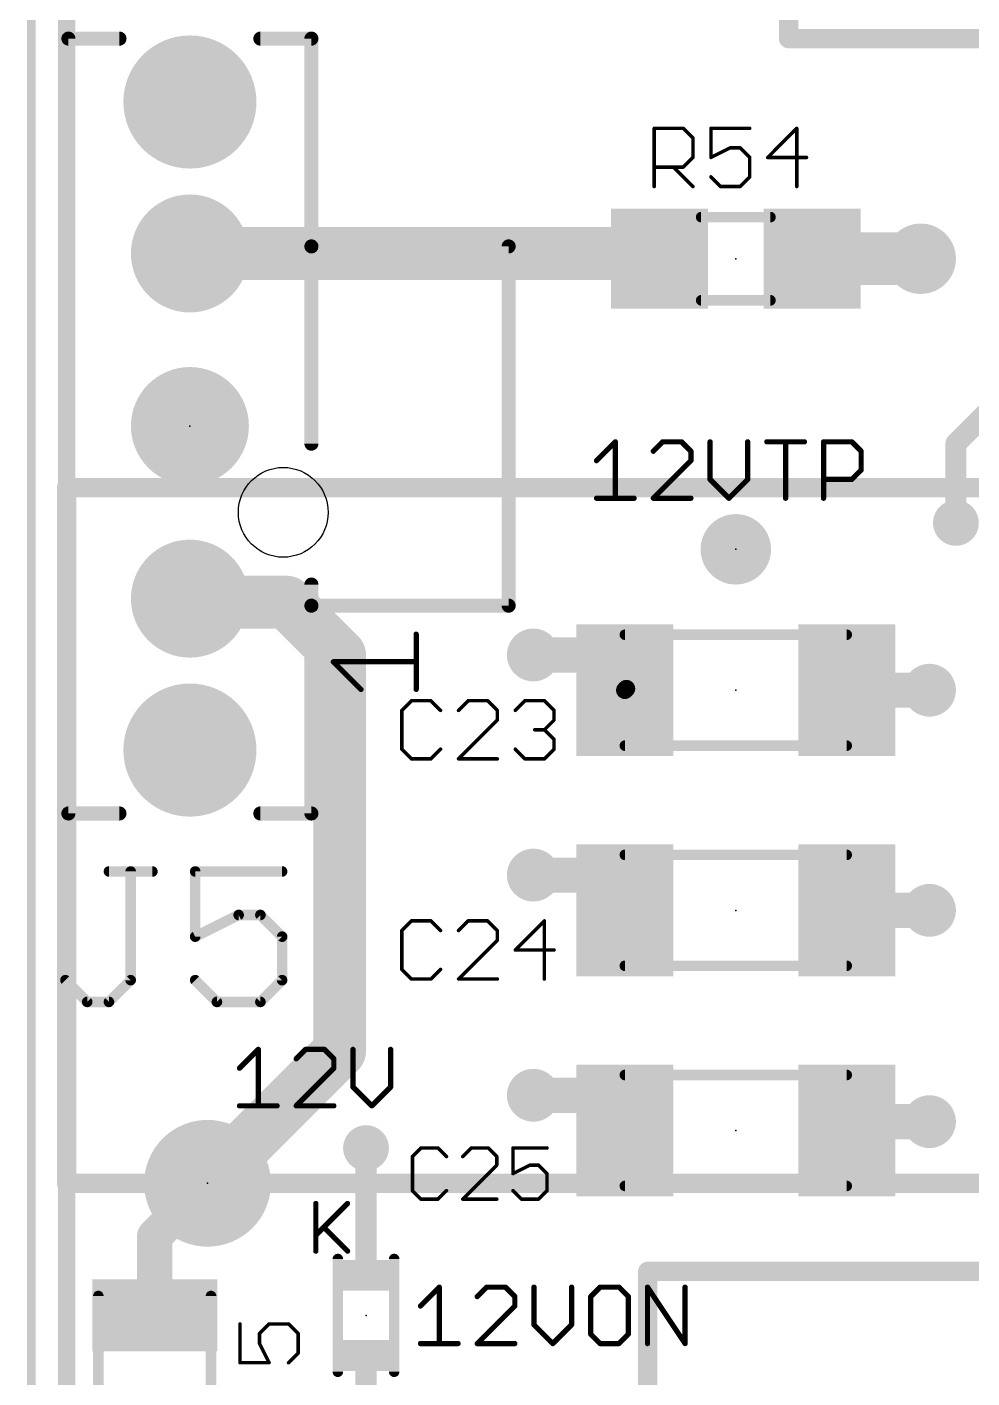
# Model space of a CAD drawing. Extents: x -19 to 124, y 0 to 88.
# Drawn here: x -0.06 to 13.57, y 31.48 to 50.97 of the extents above; entities that cross this region are included whole.
import ezdxf

# ---------------------------------------------------------------- set-up
doc = ezdxf.new("R2010")
doc.units = 0
for name, color, linetype in [('1', 12, 'CONTINUOUS'), ('15', 21, 'CONTINUOUS'), ('17', 110, 'CONTINUOUS'), ('18', 110, 'CONTINUOUS'), ('2', 110, 'CONTINUOUS'), ('20', 53, 'CONTINUOUS'), ('21', 253, 'CONTINUOUS'), ('23', 53, 'CONTINUOUS'), ('25', 253, 'CONTINUOUS')]:
    doc.layers.add(name, color=color, linetype=linetype)

# ---------------------------------------------------------------- blocks, each defined once
blk = doc.blocks.new('ROUNDP')
at = {"const_width": 0.5}
blk.add_lwpolyline([(0, -0.25, 1), (0, 0.25, 1), (0, -0.25)], format="xyb", dxfattribs=at)
blk = doc.blocks.new('RECT')
blk.add_solid([(-0.5, -0.5), (0.5, -0.5), (-0.5, 0.5), (0.5, 0.5)])
blk = doc.blocks.new('ROUNDV')
at = {"const_width": 0.5}
blk.add_lwpolyline([(0, -0.25, 1), (0, 0.25, 1), (0, -0.25)], format="xyb", dxfattribs=at)

msp = doc.modelspace()

# ---------------------------------------------------------------- linework, layer by layer
at = {"layer": '1'}
for points, const_width in [([(9.0678, 47.7012), (2.286, 47.7012)], 0.762), ([(9.06, 47.625), (9.0678, 47.625)], 0.762), ([(9.0678, 47.625), (9.0678, 47.7012)], 0.762), ([(11.26, 47.625), (12.827, 47.625)], 0.762), ([(14.388, 46.011), (13.335, 44.958)], 0.3048), ([(13.335, 44.958), (13.335, 43.815)], 0.3048), ([(2.3368, 42.672), (2.286, 42.7228)], 0.762), ([(3.683, 42.672), (2.3368, 42.672)], 0.762), ([(4.445, 41.91), (3.683, 42.672)], 0.762), ([(4.445, 36.195), (4.445, 41.91)], 0.762), ([(8.052, 41.91), (7.239, 41.91)], 0.508), ([(8.56, 41.402), (8.052, 41.91)], 0.508), ([(8.582, 41.424), (8.56, 41.402)], 0.254), ([(11.738, 41.402), (12.954, 41.402)], 0.508), ([(11.738, 41.402), (11.76, 41.402)], 0.254), ([(8.052, 38.735), (7.239, 38.735)], 0.508), ([(8.56, 38.227), (8.052, 38.735)], 0.508), ([(11.76, 38.227), (12.954, 38.227)], 0.508), ([(2.54, 34.29), (4.445, 36.195)], 0.762), ([(8.052, 35.56), (7.239, 35.56)], 0.508), ([(8.56, 35.052), (8.052, 35.56)], 0.508), ([(11.684, 35.052), (11.684, 35.179)], 0.508), ([(11.684, 35.179), (12.954, 35.179)], 0.508), ([(11.76, 35.052), (11.684, 35.052)], 0.508), ([(4.826, 32.9629), (4.826, 34.798)], 0.3048), ([(1.778, 33.528), (2.54, 34.29)], 0.508), ([(1.778, 32.385), (1.778, 33.528)], 0.508), ([(4.826, 30.988), (4.826, 31.8072)], 0.3048)]:
    msp.add_lwpolyline(points, dxfattribs=dict(at, const_width=const_width))
for points, const_width in [([(2.286, 47.8917, 1), (2.286, 47.5107)], 0.381), ([(9.06, 47.8155, 1), (9.06, 47.4345)], 0.381), ([(9.2583, 47.7012, 1), (8.8773, 47.7012)], 0.381), ([(9.0678, 47.5107, 1), (9.0678, 47.8917)], 0.381), ([(9.0678, 47.4345, 1), (9.0678, 47.8155)], 0.381), ([(11.26, 47.8155, 1), (11.26, 47.4345)], 0.381), ([(12.827, 47.4345, 1), (12.827, 47.8155)], 0.381), ([(8.8773, 47.625, 1), (9.2583, 47.625)], 0.381), ([(13.4112, 44.958, 1), (13.2588, 44.958)], 0.1524), ([(13.2811, 45.0119, 1), (13.3889, 44.9041)], 0.1524), ([(13.2588, 43.815, 1), (13.4112, 43.815)], 0.1524), ([(2.4207, 42.8575, 1), (2.1513, 42.5881)], 0.381), ([(2.3368, 42.8625, 1), (2.3368, 42.4815)], 0.381), ([(2.2021, 42.5373, 1), (2.4715, 42.8067)], 0.381), ([(3.8177, 42.8067, 1), (3.5483, 42.5373)], 0.381), ([(3.683, 42.4815, 1), (3.683, 42.8625)], 0.381), ([(4.6355, 41.91, 1), (4.2545, 41.91)], 0.381), ([(4.3103, 41.7753, 1), (4.5797, 42.0447)], 0.381), ([(7.239, 42.037, 1), (7.239, 41.783)], 0.254), ([(8.1418, 41.9998, 1), (7.9622, 41.8202)], 0.254), ([(8.052, 41.783, 1), (8.052, 42.037)], 0.254), ([(8.4702, 41.3122, 1), (8.6498, 41.4918)], 0.254), ([(8.5151, 41.4469, 1), (8.6049, 41.3571)], 0.127), ([(8.6269, 41.3791, 1), (8.5371, 41.4689)], 0.127), ([(11.738, 41.529, 1), (11.738, 41.275)], 0.254), ([(11.738, 41.4655, 1), (11.738, 41.3385)], 0.127), ([(11.76, 41.3385, 1), (11.76, 41.4655)], 0.127), ([(12.954, 41.275, 1), (12.954, 41.529)], 0.254), ([(7.239, 38.862, 1), (7.239, 38.608)], 0.254), ([(8.1418, 38.8248, 1), (7.9622, 38.6452)], 0.254), ([(8.052, 38.608, 1), (8.052, 38.862)], 0.254), ([(8.4702, 38.1372, 1), (8.6498, 38.3168)], 0.254), ([(11.76, 38.354, 1), (11.76, 38.1)], 0.254), ([(12.954, 38.1, 1), (12.954, 38.354)], 0.254), ([(4.5797, 36.0603, 1), (4.3103, 36.3297)], 0.381), ([(4.2545, 36.195, 1), (4.6355, 36.195)], 0.381), ([(7.239, 35.687, 1), (7.239, 35.433)], 0.254), ([(8.1418, 35.6498, 1), (7.9622, 35.4702)], 0.254), ([(8.052, 35.433, 1), (8.052, 35.687)], 0.254), ([(8.4702, 34.9622, 1), (8.6498, 35.1418)], 0.254), ([(11.811, 35.179, 1), (11.557, 35.179)], 0.254), ([(11.684, 35.306, 1), (11.684, 35.052)], 0.254), ([(11.684, 35.179, 1), (11.684, 34.925)], 0.254), ([(11.76, 34.925, 1), (11.76, 35.179)], 0.254), ([(12.954, 35.052, 1), (12.954, 35.306)], 0.254), ([(11.557, 35.052, 1), (11.811, 35.052)], 0.254), ([(4.9022, 34.798, 1), (4.7498, 34.798)], 0.1524), ([(2.4053, 34.4247, 1), (2.6747, 34.1553)], 0.381), ([(2.6298, 34.2002, 1), (2.4502, 34.3798)], 0.254), ([(1.905, 33.528, 1), (1.651, 33.528)], 0.254), ([(1.6882, 33.6178, 1), (1.8678, 33.4382)], 0.254), ([(4.7498, 32.9629, 1), (4.9022, 32.9629)], 0.1524), ([(1.651, 32.385, 1), (1.905, 32.385)], 0.254), ([(4.9022, 31.8072, 1), (4.7498, 31.8072)], 0.1524)]:
    msp.add_lwpolyline(points, format="xyb", dxfattribs=dict(at, const_width=const_width))
at = {"layer": '15', "const_width": 0.2794}
for points in [[(10.922, 69.85), (10.922, 50.8)], [(10.922, 50.8), (39.37, 50.8)], [(18.542, 44.323), (0.508, 44.323)], [(0.508, 44.323), (0.508, 34.29)], [(0.508, 34.29), (13.716, 34.29)], [(8.89, 22.225), (8.89, 33.02)], [(8.89, 33.02), (14.986, 33.02)]]:
    msp.add_lwpolyline(points, dxfattribs=at)
at = {"layer": '15', "const_width": 0.1397}
for points in [[(10.8521, 50.8, 1), (10.9919, 50.8)], [(10.922, 50.8699, 1), (10.922, 50.7302)], [(0.508, 44.3929, 1), (0.508, 44.2531)], [(0.5778, 44.323, 1), (0.4381, 44.323)], [(0.508, 34.3599, 1), (0.508, 34.2201)], [(0.4381, 34.29, 1), (0.5778, 34.29)], [(8.9599, 33.02, 1), (8.8201, 33.02)], [(8.89, 33.0899, 1), (8.89, 32.9502)]]:
    msp.add_lwpolyline(points, format="xyb", dxfattribs=at)
at = {"layer": '2', "const_width": 0.254}
msp.add_lwpolyline([(0.508, 82.042), (0.508, 0.508)], dxfattribs=at)
at = {"layer": '20', "const_width": 0.127}
msp.add_lwpolyline([(0, 82.55), (0, 0)], dxfattribs=at)
at = {"layer": '20'}
msp.add_circle((3.6322, 43.9674), 0.6477, dxfattribs=at)
at = {"layer": '21'}
for points, const_width in [([(0.5334, 50.8), (0.5334, 39.624)], 0.2032), ([(1.27, 50.8), (0.5334, 50.8)], 0.2032), ([(4.0386, 50.8), (3.302, 50.8)], 0.2032), ([(4.0386, 47.8028), (4.0386, 50.8)], 0.2032), ([(10.66, 48.225), (9.66, 48.225)], 0.1524), ([(4.0386, 44.958), (4.0386, 47.8028)], 0.2032), ([(6.8834, 47.8028), (4.0386, 47.8028)], 0.2032), ([(6.8834, 42.6212), (6.8834, 47.8028)], 0.2032), ([(9.66, 47.025), (10.66, 47.025)], 0.1524), ([(4.0386, 42.6212), (4.0386, 42.926)], 0.2032), ([(4.0386, 39.624), (4.0386, 42.6212)], 0.2032), ([(4.0386, 42.6212), (6.8834, 42.6212)], 0.2032), ([(5.5499, 41.4137), (5.5499, 42.2103)], 0.0762), ([(11.76, 42.202), (8.56, 42.202)], 0.1524), ([(4.7534, 41.4137), (4.3551, 41.812)], 0.0762), ([(4.3551, 41.812), (5.5499, 41.812)], 0.0762), ([(8.56, 40.602), (11.76, 40.602)], 0.1524), ([(0.5334, 39.624), (1.27, 39.624)], 0.2032), ([(3.302, 39.624), (4.0386, 39.624)], 0.2032), ([(11.76, 39.027), (8.56, 39.027)], 0.1524), ([(8.56, 37.427), (11.76, 37.427)], 0.1524), ([(11.76, 35.852), (8.56, 35.852)], 0.1524), ([(8.56, 34.252), (11.76, 34.252)], 0.1524), ([(4.1021, 33.9985), (4.1021, 33.3121)], 0.0762), ([(4.1021, 33.5409), (4.5597, 33.9985)], 0.0762), ([(4.2165, 33.6553), (4.5597, 33.3121)], 0.0762), ([(4.4196, 33.1978), (4.4196, 31.5722)], 0.1524), ([(5.2324, 31.5722), (5.2324, 33.1978)], 0.1524), ([(0.9652, 32.6644), (0.9652, 29.5656)], 0.1524), ([(2.5908, 29.5656), (2.5908, 32.6644)], 0.1524)]:
    msp.add_lwpolyline(points, dxfattribs=dict(at, const_width=const_width))
for points, const_width in [([(0.5842, 50.8, 1), (0.4826, 50.8)], 0.1016), ([(0.5334, 50.8508, 1), (0.5334, 50.7492)], 0.1016), ([(1.27, 50.7492, 1), (1.27, 50.8508)], 0.1016), ([(3.302, 50.8508, 1), (3.302, 50.7492)], 0.1016), ([(4.0894, 50.8, 1), (3.9878, 50.8)], 0.1016), ([(4.0386, 50.7492, 1), (4.0386, 50.8508)], 0.1016), ([(9.66, 48.2631, 1), (9.66, 48.1869)], 0.0762), ([(10.66, 48.1869, 1), (10.66, 48.2631)], 0.0762), ([(4.0894, 47.8028, 1), (3.9878, 47.8028)], 0.1016), ([(4.0386, 47.8536, 1), (4.0386, 47.752)], 0.1016), ([(3.9878, 47.8028, 1), (4.0894, 47.8028)], 0.1016), ([(6.9342, 47.8028, 1), (6.8326, 47.8028)], 0.1016), ([(6.8834, 47.752, 1), (6.8834, 47.8536)], 0.1016), ([(9.66, 47.0631, 1), (9.66, 46.9869)], 0.0762), ([(10.66, 46.9869, 1), (10.66, 47.0631)], 0.0762), ([(3.9878, 44.958, 1), (4.0894, 44.958)], 0.1016), ([(4.0894, 42.926, 1), (3.9878, 42.926)], 0.1016), ([(4.0894, 42.6212, 1), (3.9878, 42.6212)], 0.1016), ([(4.0386, 42.672, 1), (4.0386, 42.5704)], 0.1016), ([(6.8834, 42.5704, 1), (6.8834, 42.672)], 0.1016), ([(3.9878, 42.6212, 1), (4.0894, 42.6212)], 0.1016), ([(6.8326, 42.6212, 1), (6.9342, 42.6212)], 0.1016), ([(5.569, 42.2103, 1), (5.5309, 42.2103)], 0.0381), ([(8.56, 42.2401, 1), (8.56, 42.1639)], 0.0762), ([(11.76, 42.1639, 1), (11.76, 42.2401)], 0.0762), ([(4.3686, 41.8254, 1), (4.3416, 41.7985)], 0.0381), ([(4.3551, 41.831, 1), (4.3551, 41.7929)], 0.0381), ([(5.5499, 41.7929, 1), (5.5499, 41.831)], 0.0381), ([(4.7399, 41.4002, 1), (4.7668, 41.4272)], 0.0381), ([(5.5309, 41.4137, 1), (5.569, 41.4137)], 0.0381), ([(8.56, 40.6401, 1), (8.56, 40.5639)], 0.0762), ([(11.76, 40.5639, 1), (11.76, 40.6401)], 0.0762), ([(0.5334, 39.6748, 1), (0.5334, 39.5732)], 0.1016), ([(0.4826, 39.624, 1), (0.5842, 39.624)], 0.1016), ([(1.27, 39.5732, 1), (1.27, 39.6748)], 0.1016), ([(3.302, 39.6748, 1), (3.302, 39.5732)], 0.1016), ([(3.9878, 39.624, 1), (4.0894, 39.624)], 0.1016), ([(4.0386, 39.5732, 1), (4.0386, 39.6748)], 0.1016), ([(8.56, 39.0651, 1), (8.56, 38.9889)], 0.0762), ([(11.76, 38.9889, 1), (11.76, 39.0651)], 0.0762), ([(8.56, 37.4651, 1), (8.56, 37.3889)], 0.0762), ([(11.76, 37.3889, 1), (11.76, 37.4651)], 0.0762), ([(8.56, 35.8901, 1), (8.56, 35.8139)], 0.0762), ([(11.76, 35.8139, 1), (11.76, 35.8901)], 0.0762), ([(8.56, 34.2901, 1), (8.56, 34.2139)], 0.0762), ([(11.76, 34.2139, 1), (11.76, 34.2901)], 0.0762), ([(4.1212, 33.9985, 1), (4.0831, 33.9985)], 0.0381), ([(4.5732, 33.985, 1), (4.5462, 34.012)], 0.0381), ([(4.0886, 33.5544, 1), (4.1156, 33.5274)], 0.0381), ([(4.23, 33.6688, 1), (4.203, 33.6418)], 0.0381), ([(4.0831, 33.3121, 1), (4.1212, 33.3121)], 0.0381), ([(4.5462, 33.2986, 1), (4.5732, 33.3256)], 0.0381), ([(4.4577, 33.1978, 1), (4.3815, 33.1978)], 0.0762), ([(5.2705, 33.1978, 1), (5.1943, 33.1978)], 0.0762), ([(1.0033, 32.6644, 1), (0.9271, 32.6644)], 0.0762), ([(2.6289, 32.6644, 1), (2.5527, 32.6644)], 0.0762), ([(4.3815, 31.5722, 1), (4.4577, 31.5722)], 0.0762), ([(5.1943, 31.5722, 1), (5.2705, 31.5722)], 0.0762)]:
    msp.add_lwpolyline(points, format="xyb", dxfattribs=dict(at, const_width=const_width))
at = {"layer": '23'}
for p in [(10.16, 47.625), (2.286, 45.212), (10.16, 43.434), (10.16, 41.402), (10.16, 38.227), (10.16, 35.052), (2.54, 34.29), (4.826, 32.385)]:
    msp.add_point(p, dxfattribs=at)
at = {"layer": '25'}
for points, const_width in [([(8.9829, 48.6664), (8.9829, 49.5053)], 0.0508), ([(8.9829, 49.5053), (9.4024, 49.5053)], 0.0508), ([(9.4024, 49.5053), (9.5422, 49.3655)], 0.0508), ([(10.3608, 49.5053), (9.8015, 49.5053)], 0.0508), ([(9.8015, 49.5053), (9.8015, 49.0859)], 0.0508), ([(11.0395, 49.5053), (10.6201, 49.0859)], 0.0508), ([(11.0395, 48.6664), (11.0395, 49.5053)], 0.0508), ([(9.5422, 49.3655), (9.5422, 49.0859)], 0.0508), ([(9.5422, 49.0859), (9.4024, 48.946)], 0.0508), ([(9.8015, 49.0859), (10.0811, 49.2257)], 0.0508), ([(10.0811, 49.2257), (10.221, 49.2257)], 0.0508), ([(10.221, 49.2257), (10.3608, 49.0859)], 0.0508), ([(10.3608, 49.0859), (10.3608, 48.8062)], 0.0508), ([(10.6201, 49.0859), (11.1794, 49.0859)], 0.0508), ([(9.4024, 48.946), (8.9829, 48.946)], 0.0508), ([(9.2626, 48.946), (9.5422, 48.6664)], 0.0508), ([(9.9413, 48.6664), (9.8015, 48.8062)], 0.0508), ([(10.3608, 48.8062), (10.221, 48.6664)], 0.0508), ([(10.221, 48.6664), (9.9413, 48.6664)], 0.0508), ([(8.1517, 44.7129), (8.4228, 44.9841)], 0.0762), ([(8.4228, 44.9841), (8.4228, 44.1706)], 0.0762), ([(9.1058, 44.9841), (8.9702, 44.8485)], 0.0762), ([(9.377, 44.9841), (9.1058, 44.9841)], 0.0762), ([(9.5126, 44.8485), (9.377, 44.9841)], 0.0762), ([(9.7888, 44.9841), (9.7888, 44.4418)], 0.0762), ([(10.3311, 44.4418), (10.3311, 44.9841)], 0.0762), ([(10.6074, 44.9841), (11.1497, 44.9841)], 0.0762), ([(10.8786, 44.1706), (10.8786, 44.9841)], 0.0762), ([(11.426, 44.1706), (11.426, 44.9841)], 0.0762), ([(11.426, 44.9841), (11.8327, 44.9841)], 0.0762), ([(11.8327, 44.9841), (11.9683, 44.8485)], 0.0762), ([(9.5126, 44.7129), (9.5126, 44.8485)], 0.0762), ([(11.9683, 44.8485), (11.9683, 44.5773)], 0.0762), ([(8.9702, 44.1706), (9.5126, 44.7129)], 0.0762), ([(9.7888, 44.4418), (10.06, 44.1706)], 0.0762), ([(10.06, 44.1706), (10.3311, 44.4418)], 0.0762), ([(11.8327, 44.4418), (11.426, 44.4418)], 0.0762), ([(11.9683, 44.5773), (11.8327, 44.4418)], 0.0762), ([(8.1517, 44.1706), (8.694, 44.1706)], 0.0762), ([(9.5126, 44.1706), (8.9702, 44.1706)], 0.0762), ([(5.4819, 41.2503), (5.3421, 41.1105)], 0.0508), ([(5.3421, 41.1105), (5.3421, 40.5512)], 0.0508), ([(5.7615, 41.2503), (5.4819, 41.2503)], 0.0508), ([(5.9013, 41.1105), (5.7615, 41.2503)], 0.0508), ([(6.3005, 41.2503), (6.1606, 41.1105)], 0.0508), ([(6.5801, 41.2503), (6.3005, 41.2503)], 0.0508), ([(6.7199, 41.1105), (6.5801, 41.2503)], 0.0508), ([(6.7199, 40.9707), (6.7199, 41.1105)], 0.0508), ([(6.9792, 41.1105), (7.119, 41.2503)], 0.0508), ([(7.119, 41.2503), (7.3987, 41.2503)], 0.0508), ([(7.3987, 41.2503), (7.5385, 41.1105)], 0.0508), ([(7.5385, 41.1105), (7.5385, 40.9707)], 0.0508), ([(6.1606, 40.4114), (6.7199, 40.9707)], 0.0508), ([(7.5385, 40.9707), (7.3987, 40.8309)], 0.0508), ([(7.3987, 40.8309), (7.2589, 40.8309)], 0.0508), ([(7.3987, 40.8309), (7.5385, 40.691)], 0.0508), ([(5.3421, 40.5512), (5.4819, 40.4114)], 0.0508), ([(5.7615, 40.4114), (5.9013, 40.5512)], 0.0508), ([(7.119, 40.4114), (6.9792, 40.5512)], 0.0508), ([(7.5385, 40.5512), (7.3987, 40.4114)], 0.0508), ([(7.5385, 40.691), (7.5385, 40.5512)], 0.0508), ([(5.4819, 40.4114), (5.7615, 40.4114)], 0.0508), ([(6.7199, 40.4114), (6.1606, 40.4114)], 0.0508), ([(7.3987, 40.4114), (7.119, 40.4114)], 0.0508), ([(1.1182, 38.7874), (1.7453, 38.7874)], 0.1524), ([(1.4318, 37.2197), (1.4318, 38.7874)], 0.1524), ([(3.6163, 38.7874), (2.3622, 38.7874)], 0.1524), ([(2.3622, 38.7874), (2.3622, 37.8468)], 0.1524), ([(2.3622, 37.8468), (2.9893, 38.1603)], 0.1524), ([(2.9893, 38.1603), (3.3028, 38.1603)], 0.1524), ([(3.3028, 38.1603), (3.6163, 37.8468)], 0.1524), ([(5.4819, 38.0753), (5.3421, 37.9355)], 0.0508), ([(5.7615, 38.0753), (5.4819, 38.0753)], 0.0508), ([(5.9013, 37.9355), (5.7615, 38.0753)], 0.0508), ([(6.3005, 38.0753), (6.1606, 37.9355)], 0.0508), ([(6.5801, 38.0753), (6.3005, 38.0753)], 0.0508), ([(6.7199, 37.9355), (6.5801, 38.0753)], 0.0508), ([(7.3987, 38.0753), (6.9792, 37.6559)], 0.0508), ([(7.3987, 37.2364), (7.3987, 38.0753)], 0.0508), ([(3.6163, 37.8468), (3.6163, 37.2197)], 0.1524), ([(5.3421, 37.9355), (5.3421, 37.3762)], 0.0508), ([(6.1606, 37.2364), (6.7199, 37.7957)], 0.0508), ([(6.7199, 37.7957), (6.7199, 37.9355)], 0.0508), ([(6.9792, 37.6559), (7.5385, 37.6559)], 0.0508), ([(0.4912, 37.2197), (0.8047, 36.9062)], 0.1524), ([(1.1182, 36.9062), (1.4318, 37.2197)], 0.1524), ([(2.6757, 36.9062), (2.3622, 37.2197)], 0.1524), ([(3.6163, 37.2197), (3.3028, 36.9062)], 0.1524), ([(5.3421, 37.3762), (5.4819, 37.2364)], 0.0508), ([(5.4819, 37.2364), (5.7615, 37.2364)], 0.0508), ([(5.7615, 37.2364), (5.9013, 37.3762)], 0.0508), ([(6.7199, 37.2364), (6.1606, 37.2364)], 0.0508), ([(0.8047, 36.9062), (1.1182, 36.9062)], 0.1524), ([(3.3028, 36.9062), (2.6757, 36.9062)], 0.1524), ([(3.0012, 35.9499), (3.2724, 36.2211)], 0.0762), ([(3.2724, 36.2211), (3.2724, 35.4076)], 0.0762), ([(3.9554, 36.2211), (3.8198, 36.0855)], 0.0762), ([(4.2266, 36.2211), (3.9554, 36.2211)], 0.0762), ([(4.3621, 36.0855), (4.2266, 36.2211)], 0.0762), ([(4.6384, 36.2211), (4.6384, 35.6788)], 0.0762), ([(5.1807, 35.6788), (5.1807, 36.2211)], 0.0762), ([(4.3621, 35.9499), (4.3621, 36.0855)], 0.0762), ([(3.8198, 35.4076), (4.3621, 35.9499)], 0.0762), ([(4.6384, 35.6788), (4.9096, 35.4076)], 0.0762), ([(4.9096, 35.4076), (5.1807, 35.6788)], 0.0762), ([(3.0012, 35.4076), (3.5436, 35.4076)], 0.0762), ([(4.3621, 35.4076), (3.8198, 35.4076)], 0.0762), ([(5.6186, 34.7986), (5.4957, 34.6758)], 0.0508), ([(5.4957, 34.6758), (5.4957, 34.1843)], 0.0508), ([(5.8643, 34.7986), (5.6186, 34.7986)], 0.0508), ([(5.9872, 34.6758), (5.8643, 34.7986)], 0.0508), ([(6.3436, 34.7986), (6.2207, 34.6758)], 0.0508), ([(6.5894, 34.7986), (6.3436, 34.7986)], 0.0508), ([(6.7122, 34.6758), (6.5894, 34.7986)], 0.0508), ([(6.7122, 34.5529), (6.7122, 34.6758)], 0.0508), ([(7.4373, 34.7986), (6.9458, 34.7986)], 0.0508), ([(6.9458, 34.7986), (6.9458, 34.43)], 0.0508), ([(6.2207, 34.0614), (6.7122, 34.5529)], 0.0508), ([(6.9458, 34.43), (7.1915, 34.5529)], 0.0508), ([(7.1915, 34.5529), (7.3144, 34.5529)], 0.0508), ([(7.3144, 34.5529), (7.4373, 34.43)], 0.0508), ([(7.4373, 34.43), (7.4373, 34.1843)], 0.0508), ([(5.4957, 34.1843), (5.6186, 34.0614)], 0.0508), ([(5.8643, 34.0614), (5.9872, 34.1843)], 0.0508), ([(7.0686, 34.0614), (6.9458, 34.1843)], 0.0508), ([(7.4373, 34.1843), (7.3144, 34.0614)], 0.0508), ([(5.6186, 34.0614), (5.8643, 34.0614)], 0.0508), ([(6.7122, 34.0614), (6.2207, 34.0614)], 0.0508), ([(7.3144, 34.0614), (7.0686, 34.0614)], 0.0508), ([(5.6117, 32.5209), (5.8828, 32.7921)], 0.0762), ([(5.8828, 32.7921), (5.8828, 31.9786)], 0.0762), ([(6.5658, 32.7921), (6.4302, 32.6565)], 0.0762), ([(6.837, 32.7921), (6.5658, 32.7921)], 0.0762), ([(6.9726, 32.6565), (6.837, 32.7921)], 0.0762), ([(7.2488, 32.7921), (7.2488, 32.2498)], 0.0762), ([(7.7911, 32.2498), (7.7911, 32.7921)], 0.0762), ([(8.203, 32.7921), (8.0674, 32.6565)], 0.0762), ([(8.4741, 32.7921), (8.203, 32.7921)], 0.0762), ([(8.6097, 32.6565), (8.4741, 32.7921)], 0.0762), ([(8.886, 31.9786), (8.886, 32.7921)], 0.0762), ([(8.886, 32.7921), (9.4283, 31.9786)], 0.0762), ([(9.4283, 31.9786), (9.4283, 32.7921)], 0.0762), ([(6.4302, 31.9786), (6.9726, 32.5209)], 0.0762), ([(6.9726, 32.5209), (6.9726, 32.6565)], 0.0762), ([(8.0674, 32.6565), (8.0674, 32.1142)], 0.0762), ([(8.6097, 32.1142), (8.6097, 32.6565)], 0.0762), ([(3.0092, 32.2614), (3.0092, 31.7021)], 0.0508), ([(3.2888, 32.1215), (3.4286, 32.2614)], 0.0508), ([(3.4286, 32.2614), (3.7083, 32.2614)], 0.0508), ([(3.7083, 32.2614), (3.8481, 32.1215)], 0.0508), ([(7.2488, 32.2498), (7.52, 31.9786)], 0.0762), ([(7.52, 31.9786), (7.7911, 32.2498)], 0.0762), ([(8.0674, 32.1142), (8.203, 31.9786)], 0.0762), ([(8.4741, 31.9786), (8.6097, 32.1142)], 0.0762), ([(3.2888, 31.9817), (3.2888, 32.1215)], 0.0508), ([(3.4286, 31.7021), (3.2888, 31.9817)], 0.0508), ([(3.8481, 32.1215), (3.8481, 31.8419)], 0.0508), ([(5.6117, 31.9786), (6.154, 31.9786)], 0.0762), ([(6.9726, 31.9786), (6.4302, 31.9786)], 0.0762), ([(8.203, 31.9786), (8.4741, 31.9786)], 0.0762), ([(3.8481, 31.8419), (3.7083, 31.7021)], 0.0508), ([(3.0092, 31.7021), (3.4286, 31.7021)], 0.0508)]:
    msp.add_lwpolyline(points, dxfattribs=dict(at, const_width=const_width))
for points, const_width in [([(8.9956, 49.5053, 1), (8.9702, 49.5053)], 0.0254), ([(8.9829, 49.518, 1), (8.9829, 49.4926)], 0.0254), ([(9.4114, 49.5143, 1), (9.3934, 49.4963)], 0.0254), ([(9.4024, 49.4926, 1), (9.4024, 49.518)], 0.0254), ([(9.8015, 49.518, 1), (9.8015, 49.4926)], 0.0254), ([(9.8142, 49.5053, 1), (9.7888, 49.5053)], 0.0254), ([(10.3608, 49.4926, 1), (10.3608, 49.518)], 0.0254), ([(11.0522, 49.5053, 1), (11.0268, 49.5053)], 0.0254), ([(11.0485, 49.4963, 1), (11.0306, 49.5143)], 0.0254), ([(9.5549, 49.3655, 1), (9.5295, 49.3655)], 0.0254), ([(9.5332, 49.3565, 1), (9.5512, 49.3745)], 0.0254), ([(9.5512, 49.0769, 1), (9.5332, 49.0948)], 0.0254), ([(9.7958, 49.0972, 1), (9.8072, 49.0745)], 0.0254), ([(10.0811, 49.2384, 1), (10.0811, 49.213)], 0.0254), ([(10.0868, 49.2143, 1), (10.0755, 49.237)], 0.0254), ([(10.2299, 49.2347, 1), (10.212, 49.2167)], 0.0254), ([(10.221, 49.213, 1), (10.221, 49.2384)], 0.0254), ([(10.3735, 49.0859, 1), (10.3481, 49.0859)], 0.0254), ([(10.3518, 49.0769, 1), (10.3698, 49.0948)], 0.0254), ([(10.6201, 49.0986, 1), (10.6201, 49.0732)], 0.0254), ([(10.6111, 49.0948, 1), (10.6291, 49.0769)], 0.0254), ([(11.1794, 49.0732, 1), (11.1794, 49.0986)], 0.0254), ([(8.9829, 48.9587, 1), (8.9829, 48.9333)], 0.0254), ([(9.2715, 48.955, 1), (9.2536, 48.9371)], 0.0254), ([(9.3934, 48.955, 1), (9.4114, 48.9371)], 0.0254), ([(9.4024, 48.9333, 1), (9.4024, 48.9587)], 0.0254), ([(9.5295, 49.0859, 1), (9.5549, 49.0859)], 0.0254), ([(9.7888, 49.0859, 1), (9.8142, 49.0859)], 0.0254), ([(9.8105, 48.8152, 1), (9.7925, 48.7972)], 0.0254), ([(10.3481, 48.8062, 1), (10.3735, 48.8062)], 0.0254), ([(10.3698, 48.7972, 1), (10.3518, 48.8152)], 0.0254), ([(8.9702, 48.6664, 1), (8.9956, 48.6664)], 0.0254), ([(9.5332, 48.6574, 1), (9.5512, 48.6754)], 0.0254), ([(9.9413, 48.6791, 1), (9.9413, 48.6537)], 0.0254), ([(9.9323, 48.6574, 1), (9.9503, 48.6754)], 0.0254), ([(10.212, 48.6754, 1), (10.2299, 48.6574)], 0.0254), ([(10.221, 48.6537, 1), (10.221, 48.6791)], 0.0254), ([(11.0268, 48.6664, 1), (11.0522, 48.6664)], 0.0254), ([(8.4419, 44.9841, 1), (8.4038, 44.9841)], 0.0381), ([(8.4363, 44.9706, 1), (8.4093, 44.9976)], 0.0381), ([(9.1058, 45.0031, 1), (9.1058, 44.965)], 0.0381), ([(9.1193, 44.9706, 1), (9.0923, 44.9976)], 0.0381), ([(9.3904, 44.9976, 1), (9.3635, 44.9706)], 0.0381), ([(9.377, 44.965, 1), (9.377, 45.0031)], 0.0381), ([(9.8079, 44.9841, 1), (9.7698, 44.9841)], 0.0381), ([(10.3502, 44.9841, 1), (10.3121, 44.9841)], 0.0381), ([(10.6074, 45.0031, 1), (10.6074, 44.965)], 0.0381), ([(10.8976, 44.9841, 1), (10.8595, 44.9841)], 0.0381), ([(11.1497, 44.965, 1), (11.1497, 45.0031)], 0.0381), ([(11.445, 44.9841, 1), (11.4069, 44.9841)], 0.0381), ([(11.426, 45.0031, 1), (11.426, 44.965)], 0.0381), ([(11.8462, 44.9976, 1), (11.8192, 44.9706)], 0.0381), ([(11.8327, 44.965, 1), (11.8327, 45.0031)], 0.0381), ([(8.9568, 44.862, 1), (8.9837, 44.835)], 0.0381), ([(9.5316, 44.8485, 1), (9.4935, 44.8485)], 0.0381), ([(9.4991, 44.835, 1), (9.526, 44.862)], 0.0381), ([(11.9873, 44.8485, 1), (11.9492, 44.8485)], 0.0381), ([(11.9548, 44.835, 1), (11.9818, 44.862)], 0.0381), ([(8.1382, 44.7264, 1), (8.1651, 44.6995)], 0.0381), ([(9.4935, 44.7129, 1), (9.5316, 44.7129)], 0.0381), ([(9.526, 44.6995, 1), (9.4991, 44.7264)], 0.0381), ([(9.8023, 44.4552, 1), (9.7753, 44.4283)], 0.0381), ([(9.7698, 44.4418, 1), (9.8079, 44.4418)], 0.0381), ([(10.3121, 44.4418, 1), (10.3502, 44.4418)], 0.0381), ([(10.3446, 44.4283, 1), (10.3177, 44.4552)], 0.0381), ([(11.426, 44.4608, 1), (11.426, 44.4227)], 0.0381), ([(11.8192, 44.4552, 1), (11.8462, 44.4283)], 0.0381), ([(11.8327, 44.4227, 1), (11.8327, 44.4608)], 0.0381), ([(11.9492, 44.5773, 1), (11.9873, 44.5773)], 0.0381), ([(11.9818, 44.5639, 1), (11.9548, 44.5908)], 0.0381), ([(8.1517, 44.1897, 1), (8.1517, 44.1516)], 0.0381), ([(8.4038, 44.1706, 1), (8.4419, 44.1706)], 0.0381), ([(8.694, 44.1516, 1), (8.694, 44.1897)], 0.0381), ([(8.9702, 44.1897, 1), (8.9702, 44.1516)], 0.0381), ([(8.9568, 44.1841, 1), (8.9837, 44.1571)], 0.0381), ([(9.5126, 44.1516, 1), (9.5126, 44.1897)], 0.0381), ([(10.0465, 44.1841, 1), (10.0734, 44.1571)], 0.0381), ([(10.0465, 44.1571, 1), (10.0734, 44.1841)], 0.0381), ([(10.8595, 44.1706, 1), (10.8976, 44.1706)], 0.0381), ([(11.4069, 44.1706, 1), (11.445, 44.1706)], 0.0381), ([(5.3548, 41.1105, 1), (5.3294, 41.1105)], 0.0254), ([(5.3331, 41.1195, 1), (5.351, 41.1015)], 0.0254), ([(5.4819, 41.263, 1), (5.4819, 41.2376)], 0.0254), ([(5.4909, 41.2413, 1), (5.4729, 41.2593)], 0.0254), ([(5.7705, 41.2593, 1), (5.7525, 41.2413)], 0.0254), ([(5.7615, 41.2376, 1), (5.7615, 41.263)], 0.0254), ([(5.8924, 41.1015, 1), (5.9103, 41.1195)], 0.0254), ([(6.1517, 41.1195, 1), (6.1696, 41.1015)], 0.0254), ([(6.3005, 41.263, 1), (6.3005, 41.2376)], 0.0254), ([(6.3094, 41.2413, 1), (6.2915, 41.2593)], 0.0254), ([(6.5891, 41.2593, 1), (6.5711, 41.2413)], 0.0254), ([(6.5801, 41.2376, 1), (6.5801, 41.263)], 0.0254), ([(6.7326, 41.1105, 1), (6.7072, 41.1105)], 0.0254), ([(6.7109, 41.1015, 1), (6.7289, 41.1195)], 0.0254), ([(6.9702, 41.1195, 1), (6.9882, 41.1015)], 0.0254), ([(7.119, 41.263, 1), (7.119, 41.2376)], 0.0254), ([(7.128, 41.2413, 1), (7.1101, 41.2593)], 0.0254), ([(7.4077, 41.2593, 1), (7.3897, 41.2413)], 0.0254), ([(7.3987, 41.2376, 1), (7.3987, 41.263)], 0.0254), ([(7.5512, 41.1105, 1), (7.5258, 41.1105)], 0.0254), ([(7.5295, 41.1015, 1), (7.5475, 41.1195)], 0.0254), ([(6.7072, 40.9707, 1), (6.7326, 40.9707)], 0.0254), ([(6.7289, 40.9617, 1), (6.7109, 40.9797)], 0.0254), ([(7.5258, 40.9707, 1), (7.5512, 40.9707)], 0.0254), ([(7.5475, 40.9617, 1), (7.5295, 40.9797)], 0.0254), ([(7.2589, 40.8436, 1), (7.2589, 40.8182)], 0.0254), ([(7.4077, 40.8398, 1), (7.3897, 40.8219)], 0.0254), ([(7.3897, 40.8398, 1), (7.4077, 40.8219)], 0.0254), ([(7.3987, 40.8182, 1), (7.3987, 40.8436)], 0.0254), ([(5.351, 40.5602, 1), (5.3331, 40.5422)], 0.0254), ([(5.3294, 40.5512, 1), (5.3548, 40.5512)], 0.0254), ([(5.9103, 40.5422, 1), (5.8924, 40.5602)], 0.0254), ([(6.9882, 40.5602, 1), (6.9702, 40.5422)], 0.0254), ([(7.5512, 40.691, 1), (7.5258, 40.691)], 0.0254), ([(7.5258, 40.5512, 1), (7.5512, 40.5512)], 0.0254), ([(7.5295, 40.6821, 1), (7.5475, 40.7)], 0.0254), ([(7.5475, 40.5422, 1), (7.5295, 40.5602)], 0.0254), ([(5.4819, 40.4241, 1), (5.4819, 40.3987)], 0.0254), ([(5.4729, 40.4024, 1), (5.4909, 40.4204)], 0.0254), ([(5.7525, 40.4204, 1), (5.7705, 40.4024)], 0.0254), ([(5.7615, 40.3987, 1), (5.7615, 40.4241)], 0.0254), ([(6.1606, 40.4241, 1), (6.1606, 40.3987)], 0.0254), ([(6.1517, 40.4204, 1), (6.1696, 40.4024)], 0.0254), ([(6.7199, 40.3987, 1), (6.7199, 40.4241)], 0.0254), ([(7.119, 40.4241, 1), (7.119, 40.3987)], 0.0254), ([(7.1101, 40.4024, 1), (7.128, 40.4204)], 0.0254), ([(7.3897, 40.4204, 1), (7.4077, 40.4024)], 0.0254), ([(7.3987, 40.3987, 1), (7.3987, 40.4241)], 0.0254), ([(1.1182, 38.8255, 1), (1.1182, 38.7493)], 0.0762), ([(1.4699, 38.7874, 1), (1.3937, 38.7874)], 0.0762), ([(1.7453, 38.7493, 1), (1.7453, 38.8255)], 0.0762), ([(2.3622, 38.8255, 1), (2.3622, 38.7493)], 0.0762), ([(2.4003, 38.7874, 1), (2.3241, 38.7874)], 0.0762), ([(3.6163, 38.7493, 1), (3.6163, 38.8255)], 0.0762), ([(2.9893, 38.1984, 1), (2.9893, 38.1222)], 0.0762), ([(3.0063, 38.1263, 1), (2.9722, 38.1944)], 0.0762), ([(3.3297, 38.1873, 1), (3.2759, 38.1334)], 0.0762), ([(3.3028, 38.1222, 1), (3.3028, 38.1984)], 0.0762), ([(5.4819, 38.088, 1), (5.4819, 38.0626)], 0.0254), ([(5.4909, 38.0663, 1), (5.4729, 38.0843)], 0.0254), ([(5.7705, 38.0843, 1), (5.7525, 38.0663)], 0.0254), ([(5.7615, 38.0626, 1), (5.7615, 38.088)], 0.0254), ([(6.3005, 38.088, 1), (6.3005, 38.0626)], 0.0254), ([(6.3094, 38.0663, 1), (6.2915, 38.0843)], 0.0254), ([(6.5891, 38.0843, 1), (6.5711, 38.0663)], 0.0254), ([(6.5801, 38.0626, 1), (6.5801, 38.088)], 0.0254), ([(7.4114, 38.0753, 1), (7.386, 38.0753)], 0.0254), ([(7.4077, 38.0663, 1), (7.3897, 38.0843)], 0.0254), ([(2.3452, 37.8809, 1), (2.3792, 37.8127)], 0.0762), ([(2.3241, 37.8468, 1), (2.4003, 37.8468)], 0.0762), ([(3.6544, 37.8468, 1), (3.5782, 37.8468)], 0.0762), ([(3.5894, 37.8199, 1), (3.6433, 37.8737)], 0.0762), ([(5.3548, 37.9355, 1), (5.3294, 37.9355)], 0.0254), ([(5.3331, 37.9445, 1), (5.351, 37.9265)], 0.0254), ([(5.8924, 37.9265, 1), (5.9103, 37.9445)], 0.0254), ([(6.1517, 37.9445, 1), (6.1696, 37.9265)], 0.0254), ([(6.7326, 37.9355, 1), (6.7072, 37.9355)], 0.0254), ([(6.7072, 37.7957, 1), (6.7326, 37.7957)], 0.0254), ([(6.7109, 37.9265, 1), (6.7289, 37.9445)], 0.0254), ([(6.7289, 37.7867, 1), (6.7109, 37.8047)], 0.0254), ([(6.9792, 37.6686, 1), (6.9792, 37.6432)], 0.0254), ([(6.9702, 37.6648, 1), (6.9882, 37.6469)], 0.0254), ([(7.5385, 37.6432, 1), (7.5385, 37.6686)], 0.0254), ([(0.5181, 37.2467, 1), (0.4642, 37.1928)], 0.0762), ([(1.3937, 37.2197, 1), (1.4699, 37.2197)], 0.0762), ([(1.4587, 37.1928, 1), (1.4048, 37.2467)], 0.0762), ([(2.3891, 37.2467, 1), (2.3353, 37.1928)], 0.0762), ([(3.5782, 37.2197, 1), (3.6544, 37.2197)], 0.0762), ([(3.6433, 37.1928, 1), (3.5894, 37.2467)], 0.0762), ([(5.351, 37.3852, 1), (5.3331, 37.3672)], 0.0254), ([(5.3294, 37.3762, 1), (5.3548, 37.3762)], 0.0254), ([(5.4819, 37.2491, 1), (5.4819, 37.2237)], 0.0254), ([(5.4729, 37.2274, 1), (5.4909, 37.2454)], 0.0254), ([(5.7525, 37.2454, 1), (5.7705, 37.2274)], 0.0254), ([(5.7615, 37.2237, 1), (5.7615, 37.2491)], 0.0254), ([(5.9103, 37.3672, 1), (5.8924, 37.3852)], 0.0254), ([(6.1606, 37.2491, 1), (6.1606, 37.2237)], 0.0254), ([(6.1517, 37.2454, 1), (6.1696, 37.2274)], 0.0254), ([(6.7199, 37.2237, 1), (6.7199, 37.2491)], 0.0254), ([(7.386, 37.2364, 1), (7.4114, 37.2364)], 0.0254), ([(0.8047, 36.9443, 1), (0.8047, 36.8681)], 0.0762), ([(0.7778, 36.8793, 1), (0.8316, 36.9331)], 0.0762), ([(1.0913, 36.9331, 1), (1.1452, 36.8793)], 0.0762), ([(1.1182, 36.8681, 1), (1.1182, 36.9443)], 0.0762), ([(2.6757, 36.9443, 1), (2.6757, 36.8681)], 0.0762), ([(2.6488, 36.8793, 1), (2.7027, 36.9331)], 0.0762), ([(3.2759, 36.9331, 1), (3.3297, 36.8793)], 0.0762), ([(3.3028, 36.8681, 1), (3.3028, 36.9443)], 0.0762), ([(3.2914, 36.2211, 1), (3.2533, 36.2211)], 0.0381), ([(3.2859, 36.2076, 1), (3.2589, 36.2346)], 0.0381), ([(3.9554, 36.2401, 1), (3.9554, 36.202)], 0.0381), ([(3.9689, 36.2076, 1), (3.9419, 36.2346)], 0.0381), ([(4.24, 36.2346, 1), (4.2131, 36.2076)], 0.0381), ([(4.2266, 36.202, 1), (4.2266, 36.2401)], 0.0381), ([(4.6574, 36.2211, 1), (4.6193, 36.2211)], 0.0381), ([(5.1998, 36.2211, 1), (5.1617, 36.2211)], 0.0381), ([(3.8063, 36.099, 1), (3.8333, 36.072)], 0.0381), ([(4.3812, 36.0855, 1), (4.3431, 36.0855)], 0.0381), ([(4.3487, 36.072, 1), (4.3756, 36.099)], 0.0381), ([(2.9878, 35.9634, 1), (3.0147, 35.9365)], 0.0381), ([(4.3431, 35.9499, 1), (4.3812, 35.9499)], 0.0381), ([(4.3756, 35.9365, 1), (4.3487, 35.9634)], 0.0381), ([(4.6193, 35.6788, 1), (4.6574, 35.6788)], 0.0381), ([(4.6519, 35.6922, 1), (4.6249, 35.6653)], 0.0381), ([(5.1617, 35.6788, 1), (5.1998, 35.6788)], 0.0381), ([(5.1942, 35.6653, 1), (5.1672, 35.6922)], 0.0381), ([(3.0012, 35.4267, 1), (3.0012, 35.3886)], 0.0381), ([(3.2533, 35.4076, 1), (3.2914, 35.4076)], 0.0381), ([(3.5436, 35.3886, 1), (3.5436, 35.4267)], 0.0381), ([(3.8198, 35.4267, 1), (3.8198, 35.3886)], 0.0381), ([(3.8063, 35.4211, 1), (3.8333, 35.3941)], 0.0381), ([(4.3621, 35.3886, 1), (4.3621, 35.4267)], 0.0381), ([(4.8961, 35.4211, 1), (4.923, 35.3941)], 0.0381), ([(4.8961, 35.3941, 1), (4.923, 35.4211)], 0.0381), ([(5.5084, 34.6758, 1), (5.483, 34.6758)], 0.0254), ([(5.4867, 34.6847, 1), (5.5047, 34.6668)], 0.0254), ([(5.6186, 34.8113, 1), (5.6186, 34.7859)], 0.0254), ([(5.6276, 34.7896, 1), (5.6096, 34.8076)], 0.0254), ([(5.8733, 34.8076, 1), (5.8554, 34.7896)], 0.0254), ([(5.8643, 34.7859, 1), (5.8643, 34.8113)], 0.0254), ([(5.9782, 34.6668, 1), (5.9962, 34.6847)], 0.0254), ([(6.2118, 34.6847, 1), (6.2297, 34.6668)], 0.0254), ([(6.3436, 34.8113, 1), (6.3436, 34.7859)], 0.0254), ([(6.3526, 34.7896, 1), (6.3346, 34.8076)], 0.0254), ([(6.5983, 34.8076, 1), (6.5804, 34.7896)], 0.0254), ([(6.5894, 34.7859, 1), (6.5894, 34.8113)], 0.0254), ([(6.7249, 34.6758, 1), (6.6995, 34.6758)], 0.0254), ([(6.7032, 34.6668, 1), (6.7212, 34.6847)], 0.0254), ([(6.9458, 34.8113, 1), (6.9458, 34.7859)], 0.0254), ([(6.9585, 34.7986, 1), (6.9331, 34.7986)], 0.0254), ([(7.4373, 34.7859, 1), (7.4373, 34.8113)], 0.0254), ([(6.6995, 34.5529, 1), (6.7249, 34.5529)], 0.0254), ([(6.7212, 34.5439, 1), (6.7032, 34.5619)], 0.0254), ([(7.1915, 34.5656, 1), (7.1915, 34.5402)], 0.0254), ([(7.1972, 34.5415, 1), (7.1858, 34.5642)], 0.0254), ([(7.3234, 34.5619, 1), (7.3054, 34.5439)], 0.0254), ([(7.3144, 34.5402, 1), (7.3144, 34.5656)], 0.0254), ([(6.9401, 34.4414, 1), (6.9514, 34.4187)], 0.0254), ([(6.9331, 34.43, 1), (6.9585, 34.43)], 0.0254), ([(7.45, 34.43, 1), (7.4246, 34.43)], 0.0254), ([(7.4283, 34.421, 1), (7.4462, 34.439)], 0.0254), ([(5.5047, 34.1932, 1), (5.4867, 34.1753)], 0.0254), ([(5.483, 34.1843, 1), (5.5084, 34.1843)], 0.0254), ([(5.9962, 34.1753, 1), (5.9782, 34.1932)], 0.0254), ([(6.9547, 34.1932, 1), (6.9368, 34.1753)], 0.0254), ([(7.4246, 34.1843, 1), (7.45, 34.1843)], 0.0254), ([(7.4462, 34.1753, 1), (7.4283, 34.1932)], 0.0254), ([(5.6186, 34.0741, 1), (5.6186, 34.0487)], 0.0254), ([(5.6096, 34.0524, 1), (5.6276, 34.0704)], 0.0254), ([(5.8554, 34.0704, 1), (5.8733, 34.0524)], 0.0254), ([(5.8643, 34.0487, 1), (5.8643, 34.0741)], 0.0254), ([(6.2207, 34.0741, 1), (6.2207, 34.0487)], 0.0254), ([(6.2118, 34.0704, 1), (6.2297, 34.0524)], 0.0254), ([(6.7122, 34.0487, 1), (6.7122, 34.0741)], 0.0254), ([(7.0686, 34.0741, 1), (7.0686, 34.0487)], 0.0254), ([(7.0597, 34.0524, 1), (7.0776, 34.0704)], 0.0254), ([(7.3054, 34.0704, 1), (7.3234, 34.0524)], 0.0254), ([(7.3144, 34.0487, 1), (7.3144, 34.0741)], 0.0254), ([(5.9019, 32.7921, 1), (5.8638, 32.7921)], 0.0381), ([(5.8963, 32.7786, 1), (5.8693, 32.8056)], 0.0381), ([(6.5658, 32.8111, 1), (6.5658, 32.773)], 0.0381), ([(6.5793, 32.7786, 1), (6.5523, 32.8056)], 0.0381), ([(6.8504, 32.8056, 1), (6.8235, 32.7786)], 0.0381), ([(6.837, 32.773, 1), (6.837, 32.8111)], 0.0381), ([(7.2679, 32.7921, 1), (7.2298, 32.7921)], 0.0381), ([(7.8102, 32.7921, 1), (7.7721, 32.7921)], 0.0381), ([(8.203, 32.8111, 1), (8.203, 32.773)], 0.0381), ([(8.2164, 32.7786, 1), (8.1895, 32.8056)], 0.0381), ([(8.4876, 32.8056, 1), (8.4607, 32.7786)], 0.0381), ([(8.4741, 32.773, 1), (8.4741, 32.8111)], 0.0381), ([(8.905, 32.7921, 1), (8.8669, 32.7921)], 0.0381), ([(8.9018, 32.8027, 1), (8.8701, 32.7815)], 0.0381), ([(9.4473, 32.7921, 1), (9.4092, 32.7921)], 0.0381), ([(5.5982, 32.5344, 1), (5.6251, 32.5075)], 0.0381), ([(6.4168, 32.67, 1), (6.4437, 32.643)], 0.0381), ([(6.9916, 32.6565, 1), (6.9535, 32.6565)], 0.0381), ([(6.9591, 32.643, 1), (6.986, 32.67)], 0.0381), ([(6.986, 32.5075, 1), (6.9591, 32.5344)], 0.0381), ([(8.0864, 32.6565, 1), (8.0483, 32.6565)], 0.0381), ([(8.0539, 32.67, 1), (8.0809, 32.643)], 0.0381), ([(8.6288, 32.6565, 1), (8.5907, 32.6565)], 0.0381), ([(8.5962, 32.643, 1), (8.6232, 32.67)], 0.0381), ([(6.9535, 32.5209, 1), (6.9916, 32.5209)], 0.0381), ([(3.0219, 32.2614, 1), (2.9965, 32.2614)], 0.0254), ([(3.4286, 32.2741, 1), (3.4286, 32.2487)], 0.0254), ([(3.4376, 32.2524, 1), (3.4197, 32.2703)], 0.0254), ([(3.7173, 32.2703, 1), (3.6993, 32.2524)], 0.0254), ([(3.7083, 32.2487, 1), (3.7083, 32.2741)], 0.0254), ([(7.2623, 32.2632, 1), (7.2353, 32.2363)], 0.0381), ([(7.2298, 32.2498, 1), (7.2679, 32.2498)], 0.0381), ([(7.7721, 32.2498, 1), (7.8102, 32.2498)], 0.0381), ([(7.8046, 32.2363, 1), (7.7777, 32.2632)], 0.0381), ([(8.0809, 32.1277, 1), (8.0539, 32.1007)], 0.0381), ([(8.6232, 32.1007, 1), (8.5962, 32.1277)], 0.0381), ([(3.3015, 32.1215, 1), (3.2761, 32.1215)], 0.0254), ([(3.2798, 32.1305, 1), (3.2978, 32.1126)], 0.0254), ([(3.3002, 31.9874, 1), (3.2775, 31.976)], 0.0254), ([(3.2761, 31.9817, 1), (3.3015, 31.9817)], 0.0254), ([(3.8608, 32.1215, 1), (3.8354, 32.1215)], 0.0254), ([(3.8391, 32.1126, 1), (3.8571, 32.1305)], 0.0254), ([(5.6117, 31.9977, 1), (5.6117, 31.9596)], 0.0381), ([(5.8638, 31.9786, 1), (5.9019, 31.9786)], 0.0381), ([(6.154, 31.9596, 1), (6.154, 31.9977)], 0.0381), ([(6.4302, 31.9977, 1), (6.4302, 31.9596)], 0.0381), ([(6.4168, 31.9921, 1), (6.4437, 31.9651)], 0.0381), ([(6.9726, 31.9596, 1), (6.9726, 31.9977)], 0.0381), ([(7.5065, 31.9921, 1), (7.5334, 31.9651)], 0.0381), ([(7.5065, 31.9651, 1), (7.5334, 31.9921)], 0.0381), ([(8.0483, 32.1142, 1), (8.0864, 32.1142)], 0.0381), ([(8.203, 31.9977, 1), (8.203, 31.9596)], 0.0381), ([(8.1895, 31.9651, 1), (8.2164, 31.9921)], 0.0381), ([(8.4607, 31.9921, 1), (8.4876, 31.9651)], 0.0381), ([(8.4741, 31.9596, 1), (8.4741, 31.9977)], 0.0381), ([(8.5907, 32.1142, 1), (8.6288, 32.1142)], 0.0381), ([(8.8669, 31.9786, 1), (8.905, 31.9786)], 0.0381), ([(9.4092, 31.9786, 1), (9.4473, 31.9786)], 0.0381), ([(9.4124, 31.968, 1), (9.4441, 31.9892)], 0.0381), ([(3.8354, 31.8419, 1), (3.8608, 31.8419)], 0.0254), ([(3.8571, 31.8329, 1), (3.8391, 31.8509)], 0.0254), ([(3.0092, 31.7148, 1), (3.0092, 31.6894)], 0.0254), ([(2.9965, 31.7021, 1), (3.0219, 31.7021)], 0.0254), ([(3.4173, 31.6964, 1), (3.44, 31.7078)], 0.0254), ([(3.4286, 31.6894, 1), (3.4286, 31.7148)], 0.0254), ([(3.6993, 31.7111, 1), (3.7173, 31.6931)], 0.0254)]:
    msp.add_lwpolyline(points, format="xyb", dxfattribs=dict(at, const_width=const_width))

# ---------------------------------------------------------------- block references
at = {"layer": '1', "xscale": 1.4, "yscale": 1.44}
for p in [(9.06, 47.625), (11.26, 47.625)]:
    msp.add_blockref('RECT', p, dxfattribs=at)
at = {"layer": '1'}
for p, xscale, yscale, rotation in [((8.56, 41.402), 1.4, 1.9, 180), ((11.76, 41.402), 1.4, 1.9, 180), ((8.56, 38.227), 1.4, 1.9, 180), ((11.76, 38.227), 1.4, 1.9, 180), ((8.56, 35.052), 1.4, 1.9, 180), ((11.76, 35.052), 1.4, 1.9, 180), ((4.826, 32.9629), 0.4445, 0.7112, 270), ((1.778, 32.385), 1.0414, 1.8034, 270), ((4.826, 31.8072), 0.4445, 0.7112, 270)]:
    msp.add_blockref('RECT', p, dxfattribs=dict(at, xscale=xscale, yscale=yscale, rotation=rotation))
at = {"layer": '17', "rotation": 90}
for p, xscale, yscale in [((2.286, 49.8856), 1.9202, 1.9202), ((2.286, 49.8856), 1.9202, 1.9202), ((2.286, 49.8856), 1.9202, 1.9202), ((2.286, 49.8856), 1.9202, 1.9202), ((2.286, 47.7012), 1.7018, 1.7018), ((2.286, 47.7012), 1.7018, 1.7018), ((2.286, 47.7012), 1.7018, 1.7018), ((2.286, 47.7012), 1.7018, 1.7018), ((2.286, 45.212), 1.7018, 1.7018), ((2.286, 45.212), 1.7018, 1.7018), ((2.286, 45.212), 1.7018, 1.7018), ((2.286, 45.212), 1.7018, 1.7018), ((2.286, 42.7228), 1.7018, 1.7018), ((2.286, 42.7228), 1.7018, 1.7018), ((2.286, 42.7228), 1.7018, 1.7018), ((2.286, 42.7228), 1.7018, 1.7018), ((2.286, 40.5384), 1.9202, 1.9202), ((2.286, 40.5384), 1.9202, 1.9202), ((2.286, 40.5384), 1.9202, 1.9202), ((2.286, 40.5384), 1.9202, 1.9202)]:
    msp.add_blockref('ROUNDP', p, dxfattribs=dict(at, xscale=xscale, yscale=yscale))
at = {"layer": '17'}
for p, xscale, yscale in [((10.16, 43.434), 1.016, 1.016), ((10.16, 43.434), 1.016, 1.016), ((10.16, 43.434), 1.016, 1.016), ((10.16, 43.434), 1.016, 1.016), ((2.54, 34.29), 1.8288, 1.8288), ((2.54, 34.29), 1.8288, 1.8288), ((2.54, 34.29), 1.8288, 1.8288), ((2.54, 34.29), 1.8288, 1.8288)]:
    msp.add_blockref('ROUNDP', p, dxfattribs=dict(at, xscale=xscale, yscale=yscale))
at = {"layer": '18'}
for p, xscale, yscale in [((12.827, 47.625), 1.016, 1.016), ((12.827, 47.625), 1.016, 1.016), ((13.335, 43.815), 0.6604, 0.6604), ((13.335, 43.815), 0.6604, 0.6604), ((7.239, 41.91), 0.762, 0.762), ((7.239, 41.91), 0.762, 0.762), ((12.954, 41.402), 0.762, 0.762), ((12.954, 41.402), 0.762, 0.762), ((7.239, 38.735), 0.762, 0.762), ((7.239, 38.735), 0.762, 0.762), ((12.954, 38.227), 0.762, 0.762), ((12.954, 38.227), 0.762, 0.762), ((7.239, 35.56), 0.762, 0.762), ((7.239, 35.56), 0.762, 0.762), ((12.954, 35.179), 0.762, 0.762), ((12.954, 35.179), 0.762, 0.762), ((4.826, 34.798), 0.6604, 0.6604), ((4.826, 34.798), 0.6604, 0.6604)]:
    msp.add_blockref('ROUNDV', p, dxfattribs=dict(at, xscale=xscale, yscale=yscale))

doc.saveas('drawing.dxf')
